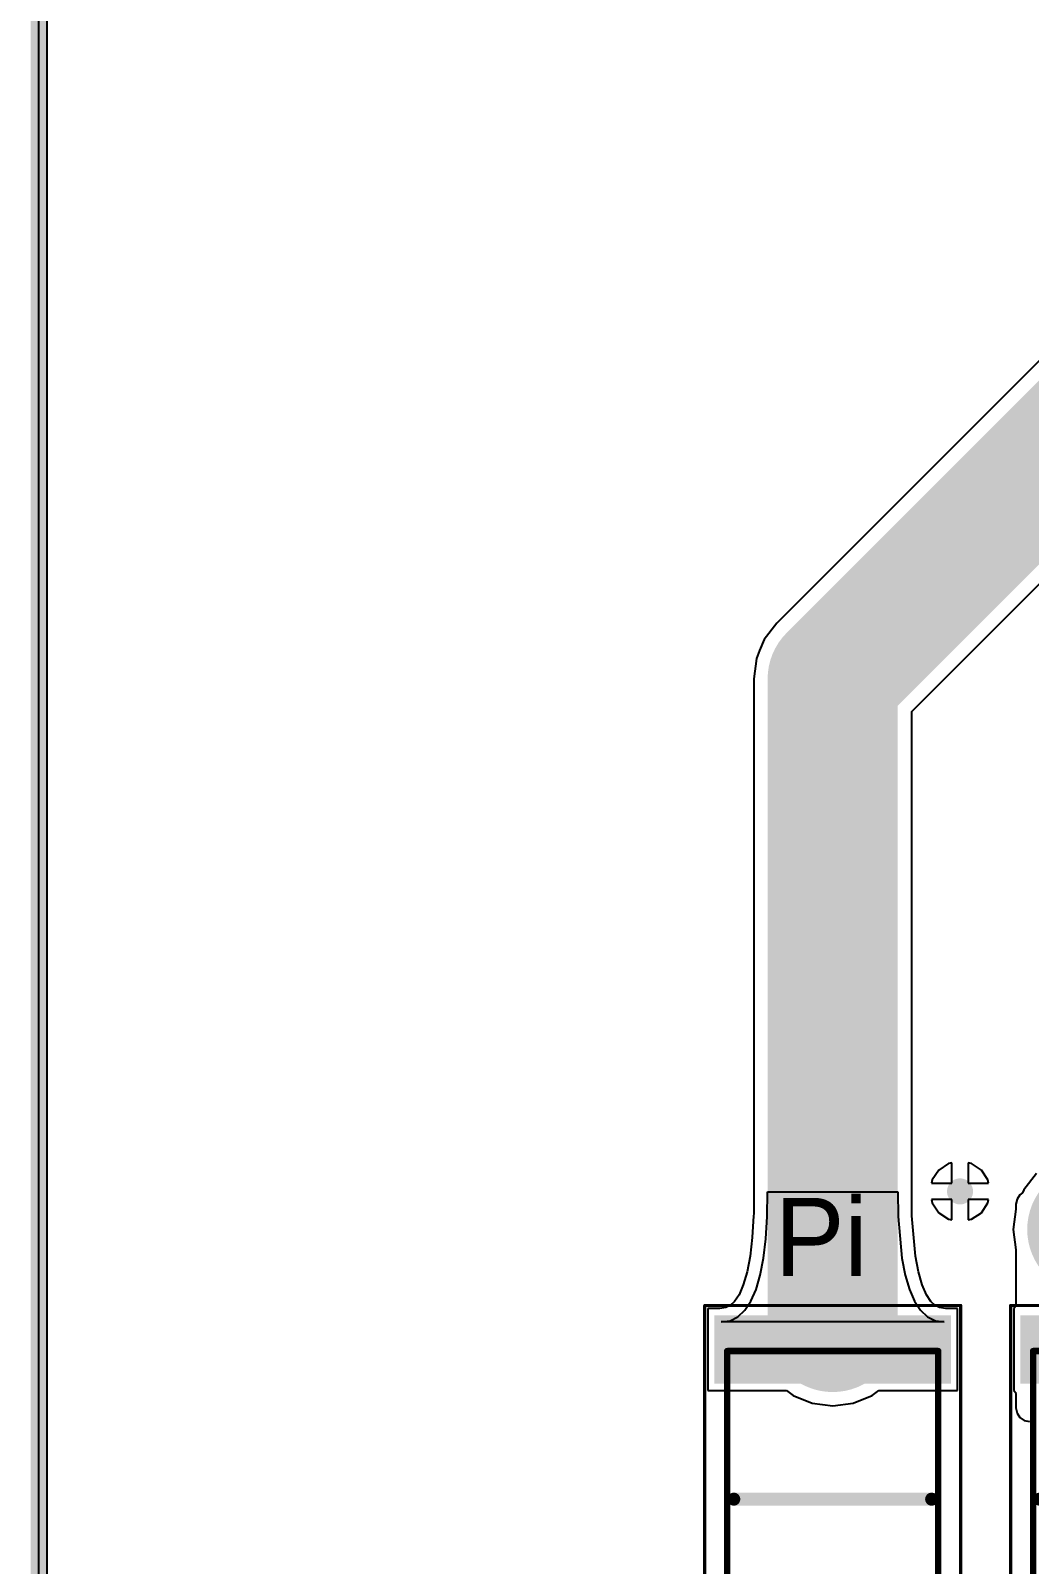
# Model space of a CAD drawing. Header units: millimetres. Extents: x 0.26 to 7.33, y 1.06 to 4.59.
# Drawn here: x 0.264 to 0.868, y 2.622 to 3.55 of the extents above; entities that cross this region are included whole.
import ezdxf

# ---------------------------------------------------------------- set-up
doc = ezdxf.new("R2010")
doc.units = ezdxf.units.MM
doc.header["$MEASUREMENT"] = 0
for name, color, linetype in [('BottomLayer', 5, 'Continuous'), ('Mechanical15', 56, 'Continuous'), ('Mechanical16', 56, 'Continuous'), ('Mechanical20', 56, 'Continuous'), ('MultiLayer', 9, 'Continuous'), ('TopLayer', 1, 'Continuous'), ('TopOverlay', 2, 'Continuous'), ('TopPaste', 8, 'Continuous'), ('TopSolder', 216, 'Continuous'), ('ViaHoleLayer', 16, 'Continuous')]:
    doc.layers.add(name, color=color, linetype=linetype)

# ---------------------------------------------------------------- blocks, each defined once
blk = doc.blocks.new('FUSC4632X85N_33')
at = {"layer": 'Mechanical15', "const_width": 0.00394}
for points in [[(-0.08957, -0.06378), (-0.08957, 0.06378)], [(0.08957, 0.06378), (-0.08957, 0.06378)], [(0.08957, -0.06378), (0.08957, 0.06378)], [(0.08957, -0.06378), (-0.08957, -0.06378)]]:
    blk.add_lwpolyline(points, dxfattribs=at)
at = {"layer": 'Mechanical15', "const_width": 0.00197}
for points in [[(-0.09055, 0.06378, 1), (-0.08858, 0.06378, 1)], [(-0.09055, 0.06378, 1), (-0.08858, 0.06378, 1)], [(0.08858, 0.06378, 1), (0.09055, 0.06378, 1)], [(0.08858, 0.06378, 1), (0.09055, 0.06378, 1)], [(-0.09055, -0.06378, 1), (-0.08858, -0.06378, 1)], [(-0.09055, -0.06378, 1), (-0.08858, -0.06378, 1)], [(0.08858, -0.06378, 1), (0.09055, -0.06378, 1)], [(0.08858, -0.06378, 1), (0.09055, -0.06378, 1)]]:
    blk.add_lwpolyline(points, format="xyb", close=True, dxfattribs=at)
at = {"layer": 'Mechanical16', "const_width": 0.00197}
for points in [[(-0.11713, -0.07736), (-0.11713, 0.07736)], [(0.11713, 0.07736), (-0.11713, 0.07736)], [(0.11713, -0.07736), (0.11713, 0.07736)], [(0.11713, -0.07736), (-0.11713, -0.07736)]]:
    blk.add_lwpolyline(points, dxfattribs=at)
at = {"layer": 'Mechanical16', "const_width": 0.000984}
for points in [[(-0.11762, 0.07736, 1), (-0.11663, 0.07736, 1)], [(-0.11762, 0.07736, 1), (-0.11663, 0.07736, 1)], [(0.11663, 0.07736, 1), (0.11762, 0.07736, 1)], [(0.11663, 0.07736, 1), (0.11762, 0.07736, 1)], [(-0.11762, -0.07736, 1), (-0.11663, -0.07736, 1)], [(-0.11762, -0.07736, 1), (-0.11663, -0.07736, 1)], [(0.11663, -0.07736, 1), (0.11762, -0.07736, 1)], [(0.11663, -0.07736, 1), (0.11762, -0.07736, 1)]]:
    blk.add_lwpolyline(points, format="xyb", close=True, dxfattribs=at)
at = {"layer": 'TopLayer'}
for points in [[(-0.07382, -0.06752), (-0.07382, 0.06752), (-0.10728, -0.06752), (-0.10728, 0.06752)], [(0.10728, -0.06752), (0.10728, 0.06752), (0.07382, -0.06752), (0.07382, 0.06752)]]:
    blk.add_solid(points, dxfattribs=at)
at = {"layer": 'TopOverlay', "const_width": 0.00787}
blk.add_lwpolyline([(0, -0.05984), (0, 0.05984)], dxfattribs=at)
at = {"layer": 'TopOverlay', "const_width": 0.00394}
for points in [[(-0.00197, 0.05984, 1), (0.00197, 0.05984, 1)], [(-0.00197, -0.05984, 1), (0.00197, -0.05984, 1)]]:
    blk.add_lwpolyline(points, format="xyb", close=True, dxfattribs=at)
at = {"layer": 'TopPaste'}
for points in [[(-0.07382, -0.06752), (-0.07382, 0.06752), (-0.10728, -0.06752), (-0.10728, 0.06752)], [(0.10728, -0.06752), (0.10728, 0.06752), (0.07382, -0.06752), (0.07382, 0.06752)]]:
    blk.add_solid(points, dxfattribs=at)
at = {"layer": 'TopSolder'}
for points in [[(-0.06982, -0.07152), (-0.06982, 0.07152), (-0.11128, -0.07152), (-0.11128, 0.07152)], [(0.11128, -0.07152), (0.11128, 0.07152), (0.06982, -0.07152), (0.06982, 0.07152)]]:
    blk.add_solid(points, dxfattribs=at)
blk = doc.blocks.new('FUSC4632X85N_89')
at = {"layer": 'Mechanical15', "const_width": 0.00394}
for points in [[(-0.08957, -0.06378), (-0.08957, 0.06378)], [(0.08957, 0.06378), (-0.08957, 0.06378)], [(0.08957, -0.06378), (0.08957, 0.06378)], [(0.08957, -0.06378), (-0.08957, -0.06378)]]:
    blk.add_lwpolyline(points, dxfattribs=at)
at = {"layer": 'Mechanical15', "const_width": 0.00197}
for points in [[(-0.09055, 0.06378, 1), (-0.08858, 0.06378, 1)], [(-0.09055, 0.06378, 1), (-0.08858, 0.06378, 1)], [(0.08858, 0.06378, 1), (0.09055, 0.06378, 1)], [(0.08858, 0.06378, 1), (0.09055, 0.06378, 1)], [(-0.09055, -0.06378, 1), (-0.08858, -0.06378, 1)], [(-0.09055, -0.06378, 1), (-0.08858, -0.06378, 1)], [(0.08858, -0.06378, 1), (0.09055, -0.06378, 1)], [(0.08858, -0.06378, 1), (0.09055, -0.06378, 1)]]:
    blk.add_lwpolyline(points, format="xyb", close=True, dxfattribs=at)
at = {"layer": 'Mechanical16', "const_width": 0.00197}
for points in [[(-0.11713, -0.07736), (-0.11713, 0.07736)], [(0.11713, 0.07736), (-0.11713, 0.07736)], [(0.11713, -0.07736), (0.11713, 0.07736)], [(0.11713, -0.07736), (-0.11713, -0.07736)]]:
    blk.add_lwpolyline(points, dxfattribs=at)
at = {"layer": 'Mechanical16', "const_width": 0.000984}
for points in [[(-0.11762, 0.07736, 1), (-0.11663, 0.07736, 1)], [(-0.11762, 0.07736, 1), (-0.11663, 0.07736, 1)], [(0.11663, 0.07736, 1), (0.11762, 0.07736, 1)], [(0.11663, 0.07736, 1), (0.11762, 0.07736, 1)], [(-0.11762, -0.07736, 1), (-0.11663, -0.07736, 1)], [(-0.11762, -0.07736, 1), (-0.11663, -0.07736, 1)], [(0.11663, -0.07736, 1), (0.11762, -0.07736, 1)], [(0.11663, -0.07736, 1), (0.11762, -0.07736, 1)]]:
    blk.add_lwpolyline(points, format="xyb", close=True, dxfattribs=at)
at = {"layer": 'TopLayer'}
for points in [[(-0.07382, -0.06752), (-0.07382, 0.06752), (-0.10728, -0.06752), (-0.10728, 0.06752)], [(0.10728, -0.06752), (0.10728, 0.06752), (0.07382, -0.06752), (0.07382, 0.06752)]]:
    blk.add_solid(points, dxfattribs=at)
at = {"layer": 'TopOverlay', "const_width": 0.00787}
blk.add_lwpolyline([(0, -0.05984), (0, 0.05984)], dxfattribs=at)
at = {"layer": 'TopOverlay', "const_width": 0.00394}
for points in [[(-0.00197, 0.05984, 1), (0.00197, 0.05984, 1)], [(-0.00197, -0.05984, 1), (0.00197, -0.05984, 1)]]:
    blk.add_lwpolyline(points, format="xyb", close=True, dxfattribs=at)
at = {"layer": 'TopPaste'}
for points in [[(-0.07382, -0.06752), (-0.07382, 0.06752), (-0.10728, -0.06752), (-0.10728, 0.06752)], [(0.10728, -0.06752), (0.10728, 0.06752), (0.07382, -0.06752), (0.07382, 0.06752)]]:
    blk.add_solid(points, dxfattribs=at)
at = {"layer": 'TopSolder'}
for points in [[(-0.06982, -0.07152), (-0.06982, 0.07152), (-0.11128, -0.07152), (-0.11128, 0.07152)], [(0.11128, -0.07152), (0.11128, 0.07152), (0.06982, -0.07152), (0.06982, 0.07152)]]:
    blk.add_solid(points, dxfattribs=at)

msp = doc.modelspace()

# ---------------------------------------------------------------- linework, layer by layer
at = {"layer": 'BottomLayer'}
for p, q in [((0.274, 1.66984), (0.274, 4.5813)), ((0.81311, 2.86089), (0.80916, 2.85497)), ((0.81903, 2.86484), (0.81311, 2.86089)), ((0.821, 2.86523), (0.81903, 2.86484)), ((0.821, 2.853), (0.821, 2.86523)), ((0.83297, 2.86484), (0.831, 2.86523)), ((0.831, 2.86523), (0.831, 2.853)), ((0.83889, 2.86089), (0.83297, 2.86484)), ((0.84284, 2.85497), (0.83889, 2.86089)), ((0.80916, 2.85497), (0.80877, 2.853)), ((0.80877, 2.853), (0.821, 2.853)), ((0.831, 2.853), (0.84323, 2.853)), ((0.84323, 2.853), (0.84284, 2.85497)), ((0.821, 2.843), (0.80877, 2.843)), ((0.80877, 2.843), (0.80916, 2.84103)), ((0.80916, 2.84103), (0.81311, 2.83511)), ((0.821, 2.83077), (0.821, 2.843)), ((0.84323, 2.843), (0.831, 2.843)), ((0.831, 2.843), (0.831, 2.83077)), ((0.83889, 2.83511), (0.84284, 2.84103)), ((0.84284, 2.84103), (0.84323, 2.843)), ((0.81311, 2.83511), (0.81903, 2.83116)), ((0.81903, 2.83116), (0.821, 2.83077)), ((0.831, 2.83077), (0.83297, 2.83116)), ((0.83297, 2.83116), (0.83889, 2.83511))]:
    msp.add_line(p, q, dxfattribs=at)
at = {"layer": 'BottomLayer', "const_width": 0.00787}
msp.add_lwpolyline([(0.82206, 2.848, 1), (0.82994, 2.848, 1)], format="xyb", close=True, dxfattribs=at)
at = {"layer": 'Mechanical20', "const_width": 0.01}
msp.add_lwpolyline([(0.269, 1.67), (0.269, 4.586)], dxfattribs=at)
at = {"layer": 'MultiLayer', "const_width": 0.00787}
msp.add_lwpolyline([(0.82206, 2.848, 1), (0.82994, 2.848, 1)], format="xyb", close=True, dxfattribs=at)
at = {"layer": 'TopLayer'}
for p, q in [((0.269, 1.66783), (0.269, 4.5863)), ((1.63222, 4.10878), (0.71522, 3.19178)), ((0.79678, 3.13821), (1.68579, 4.02722)), ((0.71522, 3.19178), (0.70762, 3.18189)), ((0.70762, 3.18189), (0.70483, 3.17514)), ((0.70483, 3.17514), (0.70285, 3.17037)), ((0.70285, 3.17037), (0.70122, 3.158)), ((0.70122, 3.158), (0.70122, 2.83438)), ((0.79678, 2.83438), (0.79678, 3.13821)), ((0.81311, 2.86089), (0.80916, 2.85497)), ((0.81903, 2.86484), (0.81311, 2.86089)), ((0.821, 2.86523), (0.81903, 2.86484)), ((0.821, 2.853), (0.821, 2.86523)), ((0.83297, 2.86484), (0.831, 2.86523)), ((0.831, 2.86523), (0.831, 2.853)), ((0.83889, 2.86089), (0.83297, 2.86484)), ((0.84284, 2.85497), (0.83889, 2.86089)), ((0.87222, 2.85878), (0.86462, 2.84889)), ((0.70935, 2.83279), (0.70963, 2.84775)), ((0.70963, 2.84775), (0.78837, 2.84775)), ((0.78837, 2.84775), (0.78865, 2.83279)), ((0.80916, 2.85497), (0.80877, 2.853)), ((0.80877, 2.853), (0.821, 2.853)), ((0.831, 2.853), (0.84323, 2.853)), ((0.84323, 2.853), (0.84284, 2.85497)), ((0.86462, 2.84889), (0.86386, 2.84705)), ((0.821, 2.843), (0.80877, 2.843)), ((0.80877, 2.843), (0.80916, 2.84103)), ((0.80916, 2.84103), (0.81311, 2.83511)), ((0.821, 2.83077), (0.821, 2.843)), ((0.84323, 2.843), (0.831, 2.843)), ((0.831, 2.843), (0.831, 2.83077)), ((0.83889, 2.83511), (0.84284, 2.84103)), ((0.84284, 2.84103), (0.84323, 2.843)), ((0.86046, 2.84332), (0.85984, 2.8402)), ((0.85984, 2.8402), (0.85984, 2.83732)), ((0.86223, 2.84596), (0.86046, 2.84332)), ((0.86386, 2.84705), (0.86223, 2.84596)), ((0.7012, 2.83313), (0.70038, 2.82014)), ((0.70122, 2.83438), (0.7012, 2.83313)), ((0.70851, 2.81941), (0.70935, 2.83279)), ((0.78865, 2.83279), (0.79089, 2.8076)), ((0.7968, 2.83323), (0.79678, 2.83438)), ((0.79898, 2.80873), (0.7968, 2.83323)), ((0.81311, 2.83511), (0.81903, 2.83116)), ((0.81903, 2.83116), (0.821, 2.83077)), ((0.831, 2.83077), (0.83297, 2.83116)), ((0.83297, 2.83116), (0.83889, 2.83511)), ((0.85984, 2.83732), (0.85822, 2.825)), ((0.70038, 2.82014), (0.69904, 2.80885)), ((0.85822, 2.825), (0.85984, 2.81268)), ((0.70711, 2.8076), (0.70851, 2.81941)), ((0.85984, 2.81268), (0.85984, 2.77913)), ((0.69904, 2.80885), (0.69721, 2.79927)), ((0.70515, 2.79736), (0.70711, 2.8076)), ((0.79089, 2.8076), (0.79285, 2.79736)), ((0.80079, 2.79927), (0.79898, 2.80873)), ((0.69721, 2.79927), (0.69494, 2.79148)), ((0.70262, 2.7887), (0.70515, 2.79736)), ((0.79285, 2.79736), (0.79538, 2.7887)), ((0.80306, 2.79148), (0.80079, 2.79927)), ((0.69234, 2.78552), (0.68962, 2.7814)), ((0.69494, 2.79148), (0.69234, 2.78552)), ((0.69954, 2.78161), (0.70262, 2.7887)), ((0.79538, 2.7887), (0.79846, 2.78161)), ((0.80566, 2.78552), (0.80306, 2.79148)), ((0.80838, 2.7814), (0.80566, 2.78552)), ((0.68075, 2.77713), (0.67348, 2.77713)), ((0.67348, 2.77713), (0.67348, 2.7692)), ((0.68446, 2.77768), (0.68075, 2.77713)), ((0.68699, 2.77894), (0.68446, 2.77768)), ((0.68962, 2.7814), (0.68699, 2.77894)), ((0.69169, 2.77216), (0.6959, 2.7761)), ((0.6959, 2.7761), (0.69954, 2.78161)), ((0.79846, 2.78161), (0.8021, 2.7761)), ((0.8021, 2.7761), (0.80631, 2.77216)), ((0.81101, 2.77894), (0.80838, 2.7814)), ((0.81354, 2.77768), (0.81101, 2.77894)), ((0.81725, 2.77713), (0.81354, 2.77768)), ((0.82452, 2.77713), (0.81725, 2.77713)), ((0.82452, 2.7692), (0.82452, 2.77713)), ((0.8599, 2.77886), (0.85848, 2.77713)), ((0.85848, 2.77713), (0.85848, 2.77713)), ((0.85848, 2.77713), (0.85848, 2.72767)), ((0.85984, 2.77913), (0.8599, 2.77886)), ((0.67348, 2.7692), (0.67344, 2.76901)), ((0.67344, 2.76901), (0.67348, 2.76883)), ((0.67348, 2.76883), (0.67348, 2.72767)), ((0.6816, 2.76901), (0.68693, 2.7698)), ((0.8164, 2.76901), (0.6816, 2.76901)), ((0.68693, 2.7698), (0.69169, 2.77216)), ((0.80631, 2.77216), (0.81107, 2.7698)), ((0.81107, 2.7698), (0.8164, 2.76901)), ((0.82456, 2.76901), (0.82452, 2.7692)), ((0.82452, 2.76883), (0.82456, 2.76901)), ((0.82452, 2.72767), (0.82452, 2.76883)), ((0.67348, 2.72767), (0.72114, 2.72767)), ((0.72114, 2.72767), (0.72511, 2.72462)), ((0.77289, 2.72462), (0.77686, 2.72767)), ((0.77686, 2.72767), (0.82452, 2.72767)), ((0.85848, 2.72767), (0.85848, 2.72767)), ((0.85848, 2.72767), (0.8599, 2.72594)), ((0.72511, 2.72462), (0.73663, 2.71985)), ((0.73663, 2.71985), (0.749, 2.71822)), ((0.749, 2.71822), (0.76137, 2.71985)), ((0.76137, 2.71985), (0.77289, 2.72462)), ((0.8599, 2.72594), (0.85984, 2.72567)), ((0.85984, 2.72567), (0.85984, 2.717)), ((0.85984, 2.717), (0.86046, 2.71388)), ((0.86046, 2.71388), (0.86223, 2.71123)), ((0.86223, 2.71123), (0.86488, 2.70946)), ((0.86488, 2.70946), (0.868, 2.70884))]:
    msp.add_line(p, q, dxfattribs=at)
at = {"layer": 'TopLayer', "const_width": 0.07874}
for points in [[(0.749, 3.158), (1.666, 4.075)], [(0.906, 2.825), (1.344, 3.263)], [(0.749, 2.766), (0.749, 3.158)]]:
    msp.add_lwpolyline(points, dxfattribs=at)
at = {"layer": 'TopLayer'}
for points, const_width in [([(0.72932, 3.158, 1), (0.76868, 3.158, 1)], 0.03937), ([(0.72932, 3.158, 1), (0.76868, 3.158, 1)], 0.03937), ([(0.88631, 2.825, 1), (0.92568, 2.825, 1)], 0.03937), ([(0.82206, 2.848, 1), (0.82994, 2.848, 1)], 0.00787), ([(0.72932, 2.766, 1), (0.76868, 2.766, 1)], 0.03937)]:
    msp.add_lwpolyline(points, format="xyb", close=True, dxfattribs=dict(at, const_width=const_width))
at = {"layer": 'ViaHoleLayer', "const_width": 0.00591}
msp.add_lwpolyline([(0.82305, 2.848, 1), (0.82895, 2.848, 1)], format="xyb", close=True, dxfattribs=at)

# ---------------------------------------------------------------- block references
at = {"rotation": 270}
for name, p in [('FUSC4632X85N_89', (0.749, 2.66185)), ('FUSC4632X85N_33', (0.934, 2.66185))]:
    msp.add_blockref(name, p, dxfattribs=at)

# ---------------------------------------------------------------- texts
at = {"layer": 'TopOverlay'}
msp.add_text('Pi', height=0.047244, dxfattribs=at).set_placement((0.714, 2.79685))

doc.saveas('drawing.dxf')
